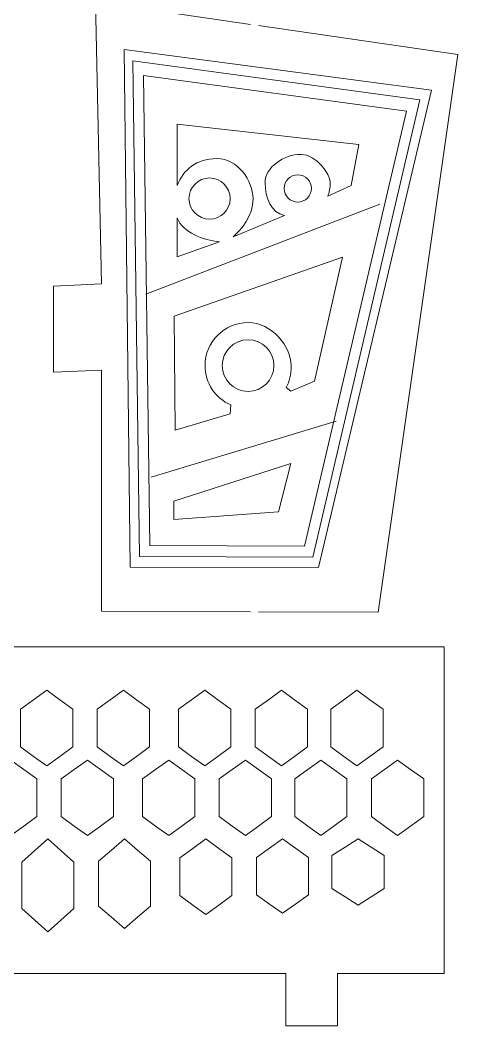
# Model space of a CAD drawing. Header units: centimetres. Extents: x -36.3 to 43.7, y -27.7 to 32.3.
# Drawn here: x -20.28 to -17.73, y -24.05 to -18.2 of the extents above; entities that cross this region are included whole.
import ezdxf

# ---------------------------------------------------------------- set-up
doc = ezdxf.new("R2010")
doc.units = ezdxf.units.CM
doc.header["$MEASUREMENT"] = 0
doc.layers.add('layer 1', color=7, linetype='Continuous')

msp = doc.modelspace()

# ---------------------------------------------------------------- linework, layer by layer
at = {"layer": 'layer 1', "color": 250, "lineweight": 9}
for points, knots in [([(-18.9363, -18.22883), (-18.9363, -18.22883), (-19.83859, -18.09771), (-19.83859, -18.09771), (-19.83859, -18.09771), (-19.80235, -19.73779), (-19.80235, -19.73779), (-19.80235, -19.73779), (-20.08155, -19.74987), (-20.08155, -19.74987), (-20.08155, -19.74987), (-20.08155, -20.24987), (-20.08155, -20.24987), (-20.08155, -20.24987), (-19.80235, -20.23779), (-19.80235, -20.23779), (-19.80235, -20.23779), (-19.80235, -21.63999), (-19.80235, -21.63999), (-19.80235, -21.63999), (-18.9363, -21.64325), (-18.9363, -21.64325)], [0, 0, 0, 0, 0.1428571, 0.1428571, 0.1428571, 0.2857143, 0.2857143, 0.2857143, 0.4285714, 0.4285714, 0.4285714, 0.5714286, 0.5714286, 0.5714286, 0.7142857, 0.7142857, 0.7142857, 0.8571429, 0.8571429, 0.8571429, 1, 1, 1, 1]), ([(-18.8913, -21.64342), (-18.8913, -21.64342), (-18.19632, -21.64603), (-18.19632, -21.64603), (-18.19632, -21.64603), (-17.73256, -18.40375), (-17.73256, -18.40375), (-17.73256, -18.40375), (-18.8913, -18.23537), (-18.8913, -18.23537)], [0, 0, 0, 0, 0.3333333, 0.3333333, 0.3333333, 0.6666667, 0.6666667, 0.6666667, 1, 1, 1, 1]), ([(-18.4749, -19.14199), (-18.47655, -19.10417), (-18.54953, -18.98441), (-18.64565, -18.98441), (-18.74177, -18.98441), (-18.85256, -19.05875), (-18.85256, -19.14857), (-18.85256, -19.23839), (-18.81786, -19.32323), (-18.73932, -19.34004), (-18.73932, -19.34004), (-19.03829, -19.46458), (-19.03829, -19.46458), (-18.99075, -19.41907), (-18.92264, -19.34673), (-18.92264, -19.24219), (-18.92264, -19.13765), (-19.01084, -19.0093), (-19.13219, -19.0093), (-19.25354, -19.0093), (-19.32643, -19.07359), (-19.3637, -19.16482), (-19.3637, -19.16482), (-19.3637, -18.8095), (-19.3637, -18.8095), (-19.3637, -18.8095), (-18.30757, -18.92637), (-18.30757, -18.92637), (-18.30757, -18.92637), (-18.352, -19.16516), (-18.352, -19.16516), (-18.352, -19.16516), (-18.48881, -19.22726), (-18.48881, -19.22726), (-18.48047, -19.21035), (-18.47325, -19.17981), (-18.4749, -19.14199)], [0, 0, 0, 0, 0.0833333, 0.0833333, 0.0833333, 0.1666667, 0.1666667, 0.1666667, 0.25, 0.25, 0.25, 0.3333333, 0.3333333, 0.3333333, 0.4166667, 0.4166667, 0.4166667, 0.5, 0.5, 0.5, 0.5833333, 0.5833333, 0.5833333, 0.6666667, 0.6666667, 0.6666667, 0.75, 0.75, 0.75, 0.8333333, 0.8333333, 0.8333333, 0.9166667, 0.9166667, 0.9166667, 1, 1, 1, 1]), ([(-18.58345, -19.18207), (-18.58345, -19.13832), (-18.61894, -19.10284), (-18.66269, -19.10284), (-18.70644, -19.10284), (-18.74192, -19.13832), (-18.74192, -19.18207), (-18.74192, -19.22582), (-18.70644, -19.26131), (-18.66269, -19.26131), (-18.61894, -19.26131), (-18.58345, -19.22582), (-18.58345, -19.18207)], [0, 0, 0, 0, 0.25, 0.25, 0.25, 0.5, 0.5, 0.5, 0.75, 0.75, 0.75, 1, 1, 1, 1]), ([(-19.05532, -19.24141), (-19.05532, -19.17532), (-19.10889, -19.12175), (-19.17498, -19.12175), (-19.24107, -19.12175), (-19.29464, -19.17532), (-19.29464, -19.24141), (-19.29464, -19.3075), (-19.24107, -19.36107), (-19.17498, -19.36107), (-19.10889, -19.36107), (-19.05532, -19.3075), (-19.05532, -19.24141)], [0, 0, 0, 0, 0.25, 0.25, 0.25, 0.5, 0.5, 0.5, 0.75, 0.75, 0.75, 1, 1, 1, 1]), ([(-19.3637, -19.35378), (-19.32923, -19.43814), (-19.21269, -19.48389), (-19.11822, -19.49264), (-19.11822, -19.49264), (-19.3637, -19.58065), (-19.3637, -19.58065), (-19.3637, -19.58065), (-19.3637, -19.35378), (-19.3637, -19.35378)], [0, 0, 0, 0, 0.3333333, 0.3333333, 0.3333333, 0.6666667, 0.6666667, 0.6666667, 1, 1, 1, 1]), ([(-18.70121, -20.21208), (-18.70121, -20.10142), (-18.81314, -19.96208), (-18.95121, -19.96208), (-19.08928, -19.96208), (-19.20121, -20.0741), (-19.20121, -20.21208), (-19.20121, -20.31419), (-19.14006, -20.40191), (-19.05243, -20.44074), (-19.05243, -20.44074), (-19.05547, -20.49299), (-19.05547, -20.49299), (-19.05547, -20.49299), (-19.37449, -20.58807), (-19.37449, -20.58807), (-19.37449, -20.58807), (-19.3804, -19.92518), (-19.3804, -19.92518), (-19.3804, -19.92518), (-18.4022, -19.5812), (-18.4022, -19.5812), (-18.4022, -19.5812), (-18.56515, -20.3032), (-18.56515, -20.3032), (-18.56515, -20.3032), (-18.7026, -20.3598), (-18.7026, -20.3598), (-18.7026, -20.3598), (-18.7309, -20.34013), (-18.7309, -20.34013), (-18.70982, -20.30571), (-18.70121, -20.26586), (-18.70121, -20.21208)], [0, 0, 0, 0, 0.0909091, 0.0909091, 0.0909091, 0.1818182, 0.1818182, 0.1818182, 0.2727273, 0.2727273, 0.2727273, 0.3636364, 0.3636364, 0.3636364, 0.4545455, 0.4545455, 0.4545455, 0.5454545, 0.5454545, 0.5454545, 0.6363636, 0.6363636, 0.6363636, 0.7272727, 0.7272727, 0.7272727, 0.8181818, 0.8181818, 0.8181818, 0.9090909, 0.9090909, 0.9090909, 1, 1, 1, 1]), ([(-18.80121, -20.21208), (-18.80121, -20.12923), (-18.86836, -20.06208), (-18.95121, -20.06208), (-19.03406, -20.06208), (-19.10121, -20.12923), (-19.10121, -20.21208), (-19.10121, -20.29493), (-19.03406, -20.36208), (-18.95121, -20.36208), (-18.86836, -20.36208), (-18.80121, -20.29493), (-18.80121, -20.21208)], [0, 0, 0, 0, 0.25, 0.25, 0.25, 0.5, 0.5, 0.5, 0.75, 0.75, 0.75, 1, 1, 1, 1]), ([(-18.77448, -21.06283), (-18.77448, -21.06283), (-18.70386, -20.78157), (-18.70386, -20.78157), (-18.70386, -20.78157), (-19.3828, -20.99922), (-19.3828, -20.99922), (-19.3828, -20.99922), (-19.3828, -21.10661), (-19.3828, -21.10661), (-19.3828, -21.10661), (-18.77448, -21.06283), (-18.77448, -21.06283)], [0, 0, 0, 0, 0.25, 0.25, 0.25, 0.5, 0.5, 0.5, 0.75, 0.75, 0.75, 1, 1, 1, 1]), ([(-20.5114, -21.84628), (-20.5114, -21.84628), (-17.813, -21.84628), (-17.813, -21.84628), (-17.813, -21.84628), (-17.813, -23.74628), (-17.813, -23.74628), (-17.813, -23.74628), (-18.4323, -23.74628), (-18.4323, -23.74628), (-18.4323, -23.74628), (-18.4323, -24.04996), (-18.4323, -24.04996), (-18.4323, -24.04996), (-18.7323, -24.04996), (-18.7323, -24.04996), (-18.7323, -24.04996), (-18.7323, -23.74628), (-18.7323, -23.74628), (-18.7323, -23.74628), (-20.5114, -23.74628), (-20.5114, -23.74628)], [0, 0, 0, 0, 0.1428571, 0.1428571, 0.1428571, 0.2857143, 0.2857143, 0.2857143, 0.4285714, 0.4285714, 0.4285714, 0.5714286, 0.5714286, 0.5714286, 0.7142857, 0.7142857, 0.7142857, 0.8571429, 0.8571429, 0.8571429, 1, 1, 1, 1]), ([(-20.12126, -22.09959), (-20.12126, -22.09959), (-20.04546, -22.15443), (-20.04546, -22.15443), (-20.04546, -22.15443), (-19.96967, -22.20928), (-19.96967, -22.20928), (-19.96967, -22.20928), (-19.96967, -22.31896), (-19.96967, -22.31896), (-19.96967, -22.31896), (-19.96967, -22.42865), (-19.96967, -22.42865), (-19.96967, -22.42865), (-20.04546, -22.4835), (-20.04546, -22.4835), (-20.04546, -22.4835), (-20.12126, -22.53834), (-20.12126, -22.53834), (-20.12126, -22.53834), (-20.19705, -22.4835), (-20.19705, -22.4835), (-20.19705, -22.4835), (-20.27284, -22.42865), (-20.27284, -22.42865), (-20.27284, -22.42865), (-20.27284, -22.31896), (-20.27284, -22.31896), (-20.27284, -22.31896), (-20.27284, -22.20928), (-20.27284, -22.20928), (-20.27284, -22.20928), (-20.19705, -22.15443), (-20.19705, -22.15443), (-20.19705, -22.15443), (-20.12126, -22.09959), (-20.12126, -22.09959)], [0, 0, 0, 0, 0.0833333, 0.0833333, 0.0833333, 0.1666667, 0.1666667, 0.1666667, 0.25, 0.25, 0.25, 0.3333333, 0.3333333, 0.3333333, 0.4166667, 0.4166667, 0.4166667, 0.5, 0.5, 0.5, 0.5833333, 0.5833333, 0.5833333, 0.6666667, 0.6666667, 0.6666667, 0.75, 0.75, 0.75, 0.8333333, 0.8333333, 0.8333333, 0.9166667, 0.9166667, 0.9166667, 1, 1, 1, 1]), ([(-19.67576, -22.09959), (-19.67576, -22.09959), (-19.59996, -22.15443), (-19.59996, -22.15443), (-19.59996, -22.15443), (-19.52417, -22.20928), (-19.52417, -22.20928), (-19.52417, -22.20928), (-19.52417, -22.31896), (-19.52417, -22.31896), (-19.52417, -22.31896), (-19.52417, -22.42865), (-19.52417, -22.42865), (-19.52417, -22.42865), (-19.59996, -22.4835), (-19.59996, -22.4835), (-19.59996, -22.4835), (-19.67576, -22.53834), (-19.67576, -22.53834), (-19.67576, -22.53834), (-19.75155, -22.4835), (-19.75155, -22.4835), (-19.75155, -22.4835), (-19.82734, -22.42865), (-19.82734, -22.42865), (-19.82734, -22.42865), (-19.82734, -22.31896), (-19.82734, -22.31896), (-19.82734, -22.31896), (-19.82734, -22.20928), (-19.82734, -22.20928), (-19.82734, -22.20928), (-19.75155, -22.15443), (-19.75155, -22.15443), (-19.75155, -22.15443), (-19.67576, -22.09959), (-19.67576, -22.09959)], [0, 0, 0, 0, 0.0833333, 0.0833333, 0.0833333, 0.1666667, 0.1666667, 0.1666667, 0.25, 0.25, 0.25, 0.3333333, 0.3333333, 0.3333333, 0.4166667, 0.4166667, 0.4166667, 0.5, 0.5, 0.5, 0.5833333, 0.5833333, 0.5833333, 0.6666667, 0.6666667, 0.6666667, 0.75, 0.75, 0.75, 0.8333333, 0.8333333, 0.8333333, 0.9166667, 0.9166667, 0.9166667, 1, 1, 1, 1]), ([(-19.20326, -22.09959), (-19.20326, -22.09959), (-19.12746, -22.15443), (-19.12746, -22.15443), (-19.12746, -22.15443), (-19.05167, -22.20928), (-19.05167, -22.20928), (-19.05167, -22.20928), (-19.05167, -22.31896), (-19.05167, -22.31896), (-19.05167, -22.31896), (-19.05167, -22.42865), (-19.05167, -22.42865), (-19.05167, -22.42865), (-19.12746, -22.4835), (-19.12746, -22.4835), (-19.12746, -22.4835), (-19.20326, -22.53834), (-19.20326, -22.53834), (-19.20326, -22.53834), (-19.27905, -22.4835), (-19.27905, -22.4835), (-19.27905, -22.4835), (-19.35484, -22.42865), (-19.35484, -22.42865), (-19.35484, -22.42865), (-19.35484, -22.31896), (-19.35484, -22.31896), (-19.35484, -22.31896), (-19.35484, -22.20928), (-19.35484, -22.20928), (-19.35484, -22.20928), (-19.27905, -22.15443), (-19.27905, -22.15443), (-19.27905, -22.15443), (-19.20326, -22.09959), (-19.20326, -22.09959)], [0, 0, 0, 0, 0.0833333, 0.0833333, 0.0833333, 0.1666667, 0.1666667, 0.1666667, 0.25, 0.25, 0.25, 0.3333333, 0.3333333, 0.3333333, 0.4166667, 0.4166667, 0.4166667, 0.5, 0.5, 0.5, 0.5833333, 0.5833333, 0.5833333, 0.6666667, 0.6666667, 0.6666667, 0.75, 0.75, 0.75, 0.8333333, 0.8333333, 0.8333333, 0.9166667, 0.9166667, 0.9166667, 1, 1, 1, 1]), ([(-18.75776, -22.09959), (-18.75776, -22.09959), (-18.68196, -22.15443), (-18.68196, -22.15443), (-18.68196, -22.15443), (-18.60617, -22.20928), (-18.60617, -22.20928), (-18.60617, -22.20928), (-18.60617, -22.31896), (-18.60617, -22.31896), (-18.60617, -22.31896), (-18.60617, -22.42865), (-18.60617, -22.42865), (-18.60617, -22.42865), (-18.68196, -22.4835), (-18.68196, -22.4835), (-18.68196, -22.4835), (-18.75776, -22.53834), (-18.75776, -22.53834), (-18.75776, -22.53834), (-18.83355, -22.4835), (-18.83355, -22.4835), (-18.83355, -22.4835), (-18.90934, -22.42865), (-18.90934, -22.42865), (-18.90934, -22.42865), (-18.90934, -22.31896), (-18.90934, -22.31896), (-18.90934, -22.31896), (-18.90934, -22.20928), (-18.90934, -22.20928), (-18.90934, -22.20928), (-18.83355, -22.15443), (-18.83355, -22.15443), (-18.83355, -22.15443), (-18.75776, -22.09959), (-18.75776, -22.09959)], [0, 0, 0, 0, 0.0833333, 0.0833333, 0.0833333, 0.1666667, 0.1666667, 0.1666667, 0.25, 0.25, 0.25, 0.3333333, 0.3333333, 0.3333333, 0.4166667, 0.4166667, 0.4166667, 0.5, 0.5, 0.5, 0.5833333, 0.5833333, 0.5833333, 0.6666667, 0.6666667, 0.6666667, 0.75, 0.75, 0.75, 0.8333333, 0.8333333, 0.8333333, 0.9166667, 0.9166667, 0.9166667, 1, 1, 1, 1]), ([(-18.31901, -22.09959), (-18.31901, -22.09959), (-18.24321, -22.15443), (-18.24321, -22.15443), (-18.24321, -22.15443), (-18.16742, -22.20928), (-18.16742, -22.20928), (-18.16742, -22.20928), (-18.16742, -22.31896), (-18.16742, -22.31896), (-18.16742, -22.31896), (-18.16742, -22.42865), (-18.16742, -22.42865), (-18.16742, -22.42865), (-18.24321, -22.4835), (-18.24321, -22.4835), (-18.24321, -22.4835), (-18.31901, -22.53834), (-18.31901, -22.53834), (-18.31901, -22.53834), (-18.3948, -22.4835), (-18.3948, -22.4835), (-18.3948, -22.4835), (-18.47059, -22.42865), (-18.47059, -22.42865), (-18.47059, -22.42865), (-18.47059, -22.31896), (-18.47059, -22.31896), (-18.47059, -22.31896), (-18.47059, -22.20928), (-18.47059, -22.20928), (-18.47059, -22.20928), (-18.3948, -22.15443), (-18.3948, -22.15443), (-18.3948, -22.15443), (-18.31901, -22.09959), (-18.31901, -22.09959)], [0, 0, 0, 0, 0.0833333, 0.0833333, 0.0833333, 0.1666667, 0.1666667, 0.1666667, 0.25, 0.25, 0.25, 0.3333333, 0.3333333, 0.3333333, 0.4166667, 0.4166667, 0.4166667, 0.5, 0.5, 0.5, 0.5833333, 0.5833333, 0.5833333, 0.6666667, 0.6666667, 0.6666667, 0.75, 0.75, 0.75, 0.8333333, 0.8333333, 0.8333333, 0.9166667, 0.9166667, 0.9166667, 1, 1, 1, 1]), ([(-20.33051, -22.50459), (-20.33051, -22.50459), (-20.25471, -22.55943), (-20.25471, -22.55943), (-20.25471, -22.55943), (-20.17892, -22.61428), (-20.17892, -22.61428), (-20.17892, -22.61428), (-20.17892, -22.72396), (-20.17892, -22.72396), (-20.17892, -22.72396), (-20.17892, -22.83365), (-20.17892, -22.83365), (-20.17892, -22.83365), (-20.25471, -22.8885), (-20.25471, -22.8885), (-20.25471, -22.8885), (-20.33051, -22.94334), (-20.33051, -22.94334), (-20.33051, -22.94334), (-20.4063, -22.8885), (-20.4063, -22.8885), (-20.4063, -22.8885), (-20.48209, -22.83365), (-20.48209, -22.83365), (-20.48209, -22.83365), (-20.48209, -22.72396), (-20.48209, -22.72396), (-20.48209, -22.72396), (-20.48209, -22.61428), (-20.48209, -22.61428), (-20.48209, -22.61428), (-20.4063, -22.55943), (-20.4063, -22.55943), (-20.4063, -22.55943), (-20.33051, -22.50459), (-20.33051, -22.50459)], [0, 0, 0, 0, 0.0833333, 0.0833333, 0.0833333, 0.1666667, 0.1666667, 0.1666667, 0.25, 0.25, 0.25, 0.3333333, 0.3333333, 0.3333333, 0.4166667, 0.4166667, 0.4166667, 0.5, 0.5, 0.5, 0.5833333, 0.5833333, 0.5833333, 0.6666667, 0.6666667, 0.6666667, 0.75, 0.75, 0.75, 0.8333333, 0.8333333, 0.8333333, 0.9166667, 0.9166667, 0.9166667, 1, 1, 1, 1]), ([(-19.88501, -22.50459), (-19.88501, -22.50459), (-19.80921, -22.55943), (-19.80921, -22.55943), (-19.80921, -22.55943), (-19.73342, -22.61428), (-19.73342, -22.61428), (-19.73342, -22.61428), (-19.73342, -22.72396), (-19.73342, -22.72396), (-19.73342, -22.72396), (-19.73342, -22.83365), (-19.73342, -22.83365), (-19.73342, -22.83365), (-19.80921, -22.8885), (-19.80921, -22.8885), (-19.80921, -22.8885), (-19.88501, -22.94334), (-19.88501, -22.94334), (-19.88501, -22.94334), (-19.9608, -22.8885), (-19.9608, -22.8885), (-19.9608, -22.8885), (-20.03659, -22.83365), (-20.03659, -22.83365), (-20.03659, -22.83365), (-20.03659, -22.72396), (-20.03659, -22.72396), (-20.03659, -22.72396), (-20.03659, -22.61428), (-20.03659, -22.61428), (-20.03659, -22.61428), (-19.9608, -22.55943), (-19.9608, -22.55943), (-19.9608, -22.55943), (-19.88501, -22.50459), (-19.88501, -22.50459)], [0, 0, 0, 0, 0.0833333, 0.0833333, 0.0833333, 0.1666667, 0.1666667, 0.1666667, 0.25, 0.25, 0.25, 0.3333333, 0.3333333, 0.3333333, 0.4166667, 0.4166667, 0.4166667, 0.5, 0.5, 0.5, 0.5833333, 0.5833333, 0.5833333, 0.6666667, 0.6666667, 0.6666667, 0.75, 0.75, 0.75, 0.8333333, 0.8333333, 0.8333333, 0.9166667, 0.9166667, 0.9166667, 1, 1, 1, 1]), ([(-19.41251, -22.50459), (-19.41251, -22.50459), (-19.33671, -22.55943), (-19.33671, -22.55943), (-19.33671, -22.55943), (-19.26092, -22.61428), (-19.26092, -22.61428), (-19.26092, -22.61428), (-19.26092, -22.72396), (-19.26092, -22.72396), (-19.26092, -22.72396), (-19.26092, -22.83365), (-19.26092, -22.83365), (-19.26092, -22.83365), (-19.33671, -22.8885), (-19.33671, -22.8885), (-19.33671, -22.8885), (-19.41251, -22.94334), (-19.41251, -22.94334), (-19.41251, -22.94334), (-19.4883, -22.8885), (-19.4883, -22.8885), (-19.4883, -22.8885), (-19.56409, -22.83365), (-19.56409, -22.83365), (-19.56409, -22.83365), (-19.56409, -22.72396), (-19.56409, -22.72396), (-19.56409, -22.72396), (-19.56409, -22.61428), (-19.56409, -22.61428), (-19.56409, -22.61428), (-19.4883, -22.55943), (-19.4883, -22.55943), (-19.4883, -22.55943), (-19.41251, -22.50459), (-19.41251, -22.50459)], [0, 0, 0, 0, 0.0833333, 0.0833333, 0.0833333, 0.1666667, 0.1666667, 0.1666667, 0.25, 0.25, 0.25, 0.3333333, 0.3333333, 0.3333333, 0.4166667, 0.4166667, 0.4166667, 0.5, 0.5, 0.5, 0.5833333, 0.5833333, 0.5833333, 0.6666667, 0.6666667, 0.6666667, 0.75, 0.75, 0.75, 0.8333333, 0.8333333, 0.8333333, 0.9166667, 0.9166667, 0.9166667, 1, 1, 1, 1]), ([(-18.96701, -22.50459), (-18.96701, -22.50459), (-18.89121, -22.55943), (-18.89121, -22.55943), (-18.89121, -22.55943), (-18.81542, -22.61428), (-18.81542, -22.61428), (-18.81542, -22.61428), (-18.81542, -22.72396), (-18.81542, -22.72396), (-18.81542, -22.72396), (-18.81542, -22.83365), (-18.81542, -22.83365), (-18.81542, -22.83365), (-18.89121, -22.8885), (-18.89121, -22.8885), (-18.89121, -22.8885), (-18.96701, -22.94334), (-18.96701, -22.94334), (-18.96701, -22.94334), (-19.0428, -22.8885), (-19.0428, -22.8885), (-19.0428, -22.8885), (-19.11859, -22.83365), (-19.11859, -22.83365), (-19.11859, -22.83365), (-19.11859, -22.72396), (-19.11859, -22.72396), (-19.11859, -22.72396), (-19.11859, -22.61428), (-19.11859, -22.61428), (-19.11859, -22.61428), (-19.0428, -22.55943), (-19.0428, -22.55943), (-19.0428, -22.55943), (-18.96701, -22.50459), (-18.96701, -22.50459)], [0, 0, 0, 0, 0.0833333, 0.0833333, 0.0833333, 0.1666667, 0.1666667, 0.1666667, 0.25, 0.25, 0.25, 0.3333333, 0.3333333, 0.3333333, 0.4166667, 0.4166667, 0.4166667, 0.5, 0.5, 0.5, 0.5833333, 0.5833333, 0.5833333, 0.6666667, 0.6666667, 0.6666667, 0.75, 0.75, 0.75, 0.8333333, 0.8333333, 0.8333333, 0.9166667, 0.9166667, 0.9166667, 1, 1, 1, 1]), ([(-18.52826, -22.50459), (-18.52826, -22.50459), (-18.45246, -22.55943), (-18.45246, -22.55943), (-18.45246, -22.55943), (-18.37667, -22.61428), (-18.37667, -22.61428), (-18.37667, -22.61428), (-18.37667, -22.72396), (-18.37667, -22.72396), (-18.37667, -22.72396), (-18.37667, -22.83365), (-18.37667, -22.83365), (-18.37667, -22.83365), (-18.45246, -22.8885), (-18.45246, -22.8885), (-18.45246, -22.8885), (-18.52826, -22.94334), (-18.52826, -22.94334), (-18.52826, -22.94334), (-18.60405, -22.8885), (-18.60405, -22.8885), (-18.60405, -22.8885), (-18.67984, -22.83365), (-18.67984, -22.83365), (-18.67984, -22.83365), (-18.67984, -22.72396), (-18.67984, -22.72396), (-18.67984, -22.72396), (-18.67984, -22.61428), (-18.67984, -22.61428), (-18.67984, -22.61428), (-18.60405, -22.55943), (-18.60405, -22.55943), (-18.60405, -22.55943), (-18.52826, -22.50459), (-18.52826, -22.50459)], [0, 0, 0, 0, 0.0833333, 0.0833333, 0.0833333, 0.1666667, 0.1666667, 0.1666667, 0.25, 0.25, 0.25, 0.3333333, 0.3333333, 0.3333333, 0.4166667, 0.4166667, 0.4166667, 0.5, 0.5, 0.5, 0.5833333, 0.5833333, 0.5833333, 0.6666667, 0.6666667, 0.6666667, 0.75, 0.75, 0.75, 0.8333333, 0.8333333, 0.8333333, 0.9166667, 0.9166667, 0.9166667, 1, 1, 1, 1]), ([(-18.08276, -22.50459), (-18.08276, -22.50459), (-18.00696, -22.55943), (-18.00696, -22.55943), (-18.00696, -22.55943), (-17.93117, -22.61428), (-17.93117, -22.61428), (-17.93117, -22.61428), (-17.93117, -22.72396), (-17.93117, -22.72396), (-17.93117, -22.72396), (-17.93117, -22.83365), (-17.93117, -22.83365), (-17.93117, -22.83365), (-18.00696, -22.8885), (-18.00696, -22.8885), (-18.00696, -22.8885), (-18.08276, -22.94334), (-18.08276, -22.94334), (-18.08276, -22.94334), (-18.15855, -22.8885), (-18.15855, -22.8885), (-18.15855, -22.8885), (-18.23434, -22.83365), (-18.23434, -22.83365), (-18.23434, -22.83365), (-18.23434, -22.72396), (-18.23434, -22.72396), (-18.23434, -22.72396), (-18.23434, -22.61428), (-18.23434, -22.61428), (-18.23434, -22.61428), (-18.15855, -22.55943), (-18.15855, -22.55943), (-18.15855, -22.55943), (-18.08276, -22.50459), (-18.08276, -22.50459)], [0, 0, 0, 0, 0.0833333, 0.0833333, 0.0833333, 0.1666667, 0.1666667, 0.1666667, 0.25, 0.25, 0.25, 0.3333333, 0.3333333, 0.3333333, 0.4166667, 0.4166667, 0.4166667, 0.5, 0.5, 0.5, 0.5833333, 0.5833333, 0.5833333, 0.6666667, 0.6666667, 0.6666667, 0.75, 0.75, 0.75, 0.8333333, 0.8333333, 0.8333333, 0.9166667, 0.9166667, 0.9166667, 1, 1, 1, 1]), ([(-20.11451, -22.96359), (-20.11451, -22.96359), (-20.03871, -23.03109), (-20.03871, -23.03109), (-20.03871, -23.03109), (-19.96292, -23.09859), (-19.96292, -23.09859), (-19.96292, -23.09859), (-19.96292, -23.23358), (-19.96292, -23.23358), (-19.96292, -23.23358), (-19.96292, -23.36859), (-19.96292, -23.36859), (-19.96292, -23.36859), (-20.03871, -23.43609), (-20.03871, -23.43609), (-20.03871, -23.43609), (-20.11451, -23.50359), (-20.11451, -23.50359), (-20.11451, -23.50359), (-20.1903, -23.43609), (-20.1903, -23.43609), (-20.1903, -23.43609), (-20.26609, -23.36859), (-20.26609, -23.36859), (-20.26609, -23.36859), (-20.26609, -23.23358), (-20.26609, -23.23358), (-20.26609, -23.23358), (-20.26609, -23.09859), (-20.26609, -23.09859), (-20.26609, -23.09859), (-20.1903, -23.03109), (-20.1903, -23.03109), (-20.1903, -23.03109), (-20.11451, -22.96359), (-20.11451, -22.96359)], [0, 0, 0, 0, 0.0833333, 0.0833333, 0.0833333, 0.1666667, 0.1666667, 0.1666667, 0.25, 0.25, 0.25, 0.3333333, 0.3333333, 0.3333333, 0.4166667, 0.4166667, 0.4166667, 0.5, 0.5, 0.5, 0.5833333, 0.5833333, 0.5833333, 0.6666667, 0.6666667, 0.6666667, 0.75, 0.75, 0.75, 0.8333333, 0.8333333, 0.8333333, 0.9166667, 0.9166667, 0.9166667, 1, 1, 1, 1]), ([(-19.66901, -22.96359), (-19.66901, -22.96359), (-19.59321, -23.02855), (-19.59321, -23.02855), (-19.59321, -23.02855), (-19.51742, -23.09353), (-19.51742, -23.09353), (-19.51742, -23.09353), (-19.51742, -23.22346), (-19.51742, -23.22346), (-19.51742, -23.22346), (-19.51742, -23.3534), (-19.51742, -23.3534), (-19.51742, -23.3534), (-19.59321, -23.41838), (-19.59321, -23.41838), (-19.59321, -23.41838), (-19.66901, -23.48334), (-19.66901, -23.48334), (-19.66901, -23.48334), (-19.7448, -23.41838), (-19.7448, -23.41838), (-19.7448, -23.41838), (-19.82059, -23.3534), (-19.82059, -23.3534), (-19.82059, -23.3534), (-19.82059, -23.22346), (-19.82059, -23.22346), (-19.82059, -23.22346), (-19.82059, -23.09353), (-19.82059, -23.09353), (-19.82059, -23.09353), (-19.7448, -23.02855), (-19.7448, -23.02855), (-19.7448, -23.02855), (-19.66901, -22.96359), (-19.66901, -22.96359)], [0, 0, 0, 0, 0.0833333, 0.0833333, 0.0833333, 0.1666667, 0.1666667, 0.1666667, 0.25, 0.25, 0.25, 0.3333333, 0.3333333, 0.3333333, 0.4166667, 0.4166667, 0.4166667, 0.5, 0.5, 0.5, 0.5833333, 0.5833333, 0.5833333, 0.6666667, 0.6666667, 0.6666667, 0.75, 0.75, 0.75, 0.8333333, 0.8333333, 0.8333333, 0.9166667, 0.9166667, 0.9166667, 1, 1, 1, 1]), ([(-19.19651, -22.96359), (-19.19651, -22.96359), (-19.12071, -23.01843), (-19.12071, -23.01843), (-19.12071, -23.01843), (-19.04492, -23.07328), (-19.04492, -23.07328), (-19.04492, -23.07328), (-19.04492, -23.18296), (-19.04492, -23.18296), (-19.04492, -23.18296), (-19.04492, -23.29265), (-19.04492, -23.29265), (-19.04492, -23.29265), (-19.12071, -23.3475), (-19.12071, -23.3475), (-19.12071, -23.3475), (-19.19651, -23.40234), (-19.19651, -23.40234), (-19.19651, -23.40234), (-19.2723, -23.3475), (-19.2723, -23.3475), (-19.2723, -23.3475), (-19.34809, -23.29265), (-19.34809, -23.29265), (-19.34809, -23.29265), (-19.34809, -23.18296), (-19.34809, -23.18296), (-19.34809, -23.18296), (-19.34809, -23.07328), (-19.34809, -23.07328), (-19.34809, -23.07328), (-19.2723, -23.01843), (-19.2723, -23.01843), (-19.2723, -23.01843), (-19.19651, -22.96359), (-19.19651, -22.96359)], [0, 0, 0, 0, 0.0833333, 0.0833333, 0.0833333, 0.1666667, 0.1666667, 0.1666667, 0.25, 0.25, 0.25, 0.3333333, 0.3333333, 0.3333333, 0.4166667, 0.4166667, 0.4166667, 0.5, 0.5, 0.5, 0.5833333, 0.5833333, 0.5833333, 0.6666667, 0.6666667, 0.6666667, 0.75, 0.75, 0.75, 0.8333333, 0.8333333, 0.8333333, 0.9166667, 0.9166667, 0.9166667, 1, 1, 1, 1]), ([(-18.75101, -22.96359), (-18.75101, -22.96359), (-18.67521, -23.01759), (-18.67521, -23.01759), (-18.67521, -23.01759), (-18.59942, -23.07159), (-18.59942, -23.07159), (-18.59942, -23.07159), (-18.59942, -23.17959), (-18.59942, -23.17959), (-18.59942, -23.17959), (-18.59942, -23.28759), (-18.59942, -23.28759), (-18.59942, -23.28759), (-18.67521, -23.34159), (-18.67521, -23.34159), (-18.67521, -23.34159), (-18.75101, -23.39559), (-18.75101, -23.39559), (-18.75101, -23.39559), (-18.8268, -23.34159), (-18.8268, -23.34159), (-18.8268, -23.34159), (-18.90259, -23.28759), (-18.90259, -23.28759), (-18.90259, -23.28759), (-18.90259, -23.17959), (-18.90259, -23.17959), (-18.90259, -23.17959), (-18.90259, -23.07159), (-18.90259, -23.07159), (-18.90259, -23.07159), (-18.8268, -23.01759), (-18.8268, -23.01759), (-18.8268, -23.01759), (-18.75101, -22.96359), (-18.75101, -22.96359)], [0, 0, 0, 0, 0.0833333, 0.0833333, 0.0833333, 0.1666667, 0.1666667, 0.1666667, 0.25, 0.25, 0.25, 0.3333333, 0.3333333, 0.3333333, 0.4166667, 0.4166667, 0.4166667, 0.5, 0.5, 0.5, 0.5833333, 0.5833333, 0.5833333, 0.6666667, 0.6666667, 0.6666667, 0.75, 0.75, 0.75, 0.8333333, 0.8333333, 0.8333333, 0.9166667, 0.9166667, 0.9166667, 1, 1, 1, 1]), ([(-18.31226, -22.96359), (-18.31226, -22.96359), (-18.23646, -23.01168), (-18.23646, -23.01168), (-18.23646, -23.01168), (-18.16067, -23.05978), (-18.16067, -23.05978), (-18.16067, -23.05978), (-18.16067, -23.15596), (-18.16067, -23.15596), (-18.16067, -23.15596), (-18.16067, -23.25215), (-18.16067, -23.25215), (-18.16067, -23.25215), (-18.23646, -23.30025), (-18.23646, -23.30025), (-18.23646, -23.30025), (-18.31226, -23.34834), (-18.31226, -23.34834), (-18.31226, -23.34834), (-18.38805, -23.30025), (-18.38805, -23.30025), (-18.38805, -23.30025), (-18.46384, -23.25215), (-18.46384, -23.25215), (-18.46384, -23.25215), (-18.46384, -23.15596), (-18.46384, -23.15596), (-18.46384, -23.15596), (-18.46384, -23.05978), (-18.46384, -23.05978), (-18.46384, -23.05978), (-18.38805, -23.01168), (-18.38805, -23.01168), (-18.38805, -23.01168), (-18.31226, -22.96359), (-18.31226, -22.96359)], [0, 0, 0, 0, 0.0833333, 0.0833333, 0.0833333, 0.1666667, 0.1666667, 0.1666667, 0.25, 0.25, 0.25, 0.3333333, 0.3333333, 0.3333333, 0.4166667, 0.4166667, 0.4166667, 0.5, 0.5, 0.5, 0.5833333, 0.5833333, 0.5833333, 0.6666667, 0.6666667, 0.6666667, 0.75, 0.75, 0.75, 0.8333333, 0.8333333, 0.8333333, 0.9166667, 0.9166667, 0.9166667, 1, 1, 1, 1])]:
    msp.add_open_spline(points, degree=3, knots=knots, dxfattribs=at)
at = {"layer": 'layer 1', "color": 242, "lineweight": 9}
for points in [[(-18.54148, -21.38658), (-18.54148, -21.38658), (-17.88495, -18.61065), (-17.88495, -18.61065), (-17.88495, -18.61065), (-19.67208, -18.37562), (-19.67208, -18.37562), (-19.67208, -18.37562), (-19.6366, -21.38289), (-19.6366, -21.38289), (-19.6366, -21.38289), (-18.54148, -21.38658), (-18.54148, -21.38658)], [(-18.57496, -21.32601), (-18.57496, -21.32601), (-17.9538, -18.66758), (-17.9538, -18.66758), (-17.9538, -18.66758), (-19.62118, -18.43981), (-19.62118, -18.43981), (-19.62118, -18.43981), (-19.58117, -21.32222), (-19.58117, -21.32222), (-19.58117, -21.32222), (-18.57496, -21.32601), (-18.57496, -21.32601)], [(-18.62313, -21.26073), (-18.62313, -21.26073), (-18.0303, -18.73312), (-18.0303, -18.73312), (-18.0303, -18.73312), (-19.55839, -18.52517), (-19.55839, -18.52517), (-19.55839, -18.52517), (-19.52299, -21.25686), (-19.52299, -21.25686), (-19.52299, -21.25686), (-18.62313, -21.26073), (-18.62313, -21.26073)]]:
    msp.add_open_spline(points, degree=3, knots=[0, 0, 0, 0, 0.25, 0.25, 0.25, 0.5, 0.5, 0.5, 0.75, 0.75, 0.75, 1, 1, 1, 1], dxfattribs=at)
at = {"layer": 'layer 1', "color": 250, "lineweight": 9}
for points in [[(-19.54603, -19.79765), (-19.54603, -19.79765), (-18.18577, -19.27415), (-18.18577, -19.27415)], [(-19.51422, -20.8611), (-19.51422, -20.8611), (-18.43871, -20.53454), (-18.43871, -20.53454)]]:
    msp.add_open_spline(points, degree=3, dxfattribs=at)

doc.saveas('drawing.dxf')
